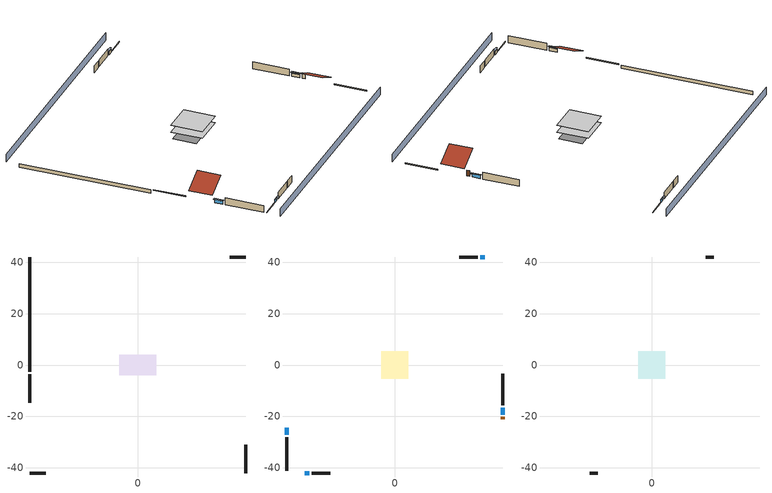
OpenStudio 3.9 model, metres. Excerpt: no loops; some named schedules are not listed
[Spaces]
crawlspace - vented 1
 floor foundation (Slab1 construction): -7.17,-3.98 -7.17,3.98 7.17,3.98 7.17,-3.98 z-0.91
 wall outside (RimJoist1 construction): -41.97,-3.55 -41.97,-14.58 z0.3:0.61
 wall outside (RimJoist2 construction): 41.97,41.97 35.85,41.97 z0.3:0.61
 wall outside (RimJoist3 construction): 41.97,-41.97 41.97,-30.94 z0.3:0.61
 wall outside (RimJoist4 construction): -41.97,-41.97 -35.85,-41.97 z0.3:0.61
 wall foundation (FoundationWall1 construction): -41.97,41.97 -41.97,-2.62 z-0.91:0.3
conditioned space 1
 floor to crawlspace - vented 1 (Floor1 construction): -5.34,-5.34 -5.34,5.34 5.34,5.34 5.34,-5.34 z0.3
 wall outside (Wall1 construction): -41.97,-28.01 -41.97,-41.04 z0.3:2.74
 wall outside (Wall2 construction): 32.35,41.97 25.1,41.97 z0.3:2.74
 wall outside (Wall3 construction): 41.97,-15.67 41.97,-3.4 z0.3:2.74
 wall outside (Wall4 construction): -32.35,-41.97 -25.1,-41.97 z0.3:2.74
 wall outside (AdiabaticWallConstruction): -41.97,-24.43 -41.97,-27.08 / 41.97,-19.25 41.97,-16.6 z0.3:1.49; 34.92,41.97 33.28,41.97 / -34.92,-41.97 -33.28,-41.97 z0.3:1.37
 wall outside (AdiabaticWallConstruction 1): 41.97,-21.1 41.97,-20.18 z0.3:2.34
 window (WindowConstruction): -41.97,-24.43 -41.97,-27.08 z0.3:1.49
 window (WindowConstruction 1): 34.92,41.97 33.28,41.97 z0.3:1.37
 window (WindowConstruction 2): 41.97,-19.25 41.97,-16.6 z0.3:1.49
 window (WindowConstruction 3): -34.92,-41.97 -33.28,-41.97 z0.3:1.37
 door (Door): 41.97,-21.09 41.97,-20.18 z0.3:2.34
attic - vented 1
 floor to conditioned space 1 (Floor2 construction Reversed): -5.34,-5.34 -5.34,5.34 5.34,5.34 5.34,-5.34 z2.74
 wall outside (Wall5 construction): 24.17,41.97 20.92,41.97 z0.3:2.74
 wall outside (Wall6 construction): -24.17,-41.97 -20.92,-41.97 z0.3:2.74
 roof outside (Roof1 construction): -41.97,-23.5,2.74 -34.83,-23.5,6.31 -34.83,-15.51,6.31 -41.97,-15.51,2.74
 roof outside (Roof2 construction): 41.97,-22.02,2.74 34.83,-22.02,6.31 34.83,-30.01,6.31 41.97,-30.01,2.74
shading: -41.97,-46.54 41.97,-46.54 / 41.97,46.54 -41.97,46.54 z0:2.74; -41.97,-27.38 -41.97,-24.12 -42.58,-24.12 -42.58,-27.38 z1.8; 32.97,41.97 35.22,41.97 35.22,42.58 32.97,42.58 z1.68; 41.97,-16.3 41.97,-19.56 42.58,-19.56 42.58,-16.3 z1.8; -32.97,-41.97 -35.22,-41.97 -35.22,-42.58 -32.97,-42.58 z1.68
[Site]
Portland Intl Arpt_OR: Latitude {deg}=45.59; Longitude {deg}=-122.6; Time Zone {hr}=-8; Elevation {m}=33; Terrain=Suburbs; Keep Site Location Information=Yes
[Site:GroundTemperature:Shallow]
10.2558, 8.96328, 8.85977, 9.47314, 11.9355, 14.3863, 16.5111, 17.8571, 17.9714, 16.8767, 14.8061, 12.4304
[Site:WaterMainsTemperature]
Calculation Method=Schedule; Temperature Schedule=mains temperature schedule
[Building]
Building 1
[Material] Roughness=Rough
Name | Thickness {m} | Conductivity {W/m-K} | Density {kg/m3} | Specific Heat {J/kg-K} | Thermal Absorptance | Solar Absorptance | Visible Absorptance
asphalt or fiberglass shingles | 0.00635 | 0.162714 | 1121.4 | 1465.45 | 0.9 | 0.85 | 0.85
roof rigid ins | 0.00281632 | 0.029427 | 32.04 | 1214.23 | 0.9 | 0.7 | 0.7
osb sheathing 0.5 in. | 0.0127 | 0.115458 | 512.64 | 1214.23 | 0.9 | 0.6 | 0.6
wood siding | 0.0254 | 0.102417 | 544.68 | 1172.36 | 0.9 | 0.85 | 0.85
osb sheathing 0.5 in. 1 | 0.0127 | 0.115458 | 512.64 | 1214.23 | 0.9 | 0.7 | 0.7
wall stud and cavity | 0.1397 | 0.550994 | 139.0536 | 1170.24 | 0.9 | 0.7 | 0.7
gypsum board | 0.0127 | 0.160291 | 801 | 837.4 | 0.9 | 0.6 | 0.6
wall stud and cavity 1 | 0.1397 | 0.727959 | 139.0536 | 1170.24 | 0.9 | 0.6 | 0.6
rim joist stud and cavity | 0.0508 | 0.178688 | 50.32683 | 1063.81 | 0.9 | 0.6 | 0.6
floor stud and cavity | 0.1397 | 0.923637 | 92.3553 | 1139.71 | 0.9 | 0.7 | 0.7
osb sheathing 0.75 in. | 0.01905 | 0.115458 | 512.64 | 1214.23 | 0.9 | 0.7 | 0.7
floor covering | 0.0127 | 0.0433444 | 54.468 | 1339.84 | 0.9 | 0.6 | 0.6
ceiling loosefill ins | 0.0846667 | 0.0480833 | 16.02 | 1046.75 | 0.9 | 0.7 | 0.7
ceiling stud and cavity | 0.1397 | 0.0920385 | 65.682 | 1177.47 | 0.9 | 0.7 | 0.7
concrete 8.0 in. | 0.2032 | 1.803125 | 2242.8 | 837.4 | 0.9 | 0.7 | 0.7
soil 0.5 in. | 0.0127 | 2.9427 | 1842.3 | 418.7 | 0.9 | 0.7 | 0.7
wood siding 1; wood siding 2 | 0.0254 | 0.102417 | 544.68 | 1172.36
wall rigid ins | 0.512978 | 0.029427 | 32.04 | 1214.23 | 0.9 | 0.7 | 0.7
wall stud and cavity 2 | 0.0889 | 0.380278 | 52.3479 | 1209.89 | 0.9 | 0.7 | 0.7
door material | 0.04445 | 0.0612267 | 512.64 | 1214.23 | 0.9 | 0.7 | 0.7
wall stud and cavity 3 | 0.0889 | 0.391764 | 83.0341 | 1211.67 | 0.9 | 0.7 | 0.7
furniture material conditioned space 1 | 0.1524 | 0.115458 | 640.8 | 1214.23 | 0.9 | 0.6 | 0.6
[Construction]
Roof1 construction; Roof2 construction: asphalt or fiberglass shingles, roof rigid ins, osb sheathing 0.5 in.
Wall1 construction; Wall2 construction; Wall3 construction; Wall4 construction: wood siding, osb sheathing 0.5 in. 1, wall stud and cavity, gypsum board
Wall5 construction; Wall6 construction: wood siding, osb sheathing 0.5 in. 1, wall stud and cavity 1
RimJoist1 construction; RimJoist2 construction; RimJoist3 construction; RimJoist4 construction: wood siding, rim joist stud and cavity
Floor1 construction: floor stud and cavity, osb sheathing 0.75 in., floor covering
Floor2 construction Reversed: gypsum board, ceiling stud and cavity, ceiling loosefill ins
FoundationWall1 construction: concrete 8.0 in.
Slab1 construction: soil 0.5 in.
WindowConstruction; WindowConstruction 1; WindowConstruction 2; WindowConstruction 3: WindowMaterial
AdiabaticWallConstruction: wood siding 1, wall rigid ins, wall stud and cavity 2, gypsum board
Door: door material
AdiabaticWallConstruction 1: wood siding 2, wall rigid ins, wall stud and cavity 2, gypsum board
PartitionWallConstruction: gypsum board, wall stud and cavity 3, gypsum board
furniture construction conditioned space 1: furniture material conditioned space 1
[WindowMaterial:SimpleGlazingSystem]
WindowMaterial: U-Factor {W/m2-K}=4.76952; Solar Heat Gain Coefficient=0.63
[ThermalZone] Multiplier=1; Use Ideal Air Loads=No
Name | Volume {m3} | Thermostat
conditioned space | 278.185 | conditioned space temperature setpoint
attic - vented | 90.8252
crawlspace - vented | 139.092
[Sizing:Zone] Zone Cooling Design Supply Air Temperature Input Method=SupplyAirTemperature; Zone Cooling Design Supply Air Temperature {C}=14; Zone Cooling Design Supply Air Temperature Difference {deltaC}=11.11; Zone Heating Design Supply Air Temperature Input Method=SupplyAirTemperature; Zone Heating Design Supply Air Temperature {C}=40; Zone Heating Design Supply Air Temperature Difference {deltaC}=11.11; Zone Cooling Design Supply Air Humidity Ratio {kg-H2O/kg-air}=0.0085; Zone Heating Design Supply Air Humidity Ratio {kg-H2O/kg-air}=0.008; Cooling Design Air Flow Method=DesignDay; Heating Design Air Flow Method=DesignDay; Account for Dedicated Outdoor Air System=No; Dedicated Outdoor Air System Control Strategy=NeutralSupplyAir; Dedicated Outdoor Air Low Setpoint Temperature for Design {C}=autosize; Dedicated Outdoor Air High Setpoint Temperature for Design {C}=autosize; Zone Load Sizing Method=Sensible Load Only No Latent Load; Zone Latent Cooling Design Supply Air Humidity Ratio Input Method=HumidityRatioDifference; Zone Cooling Design Supply Air Humidity Ratio Difference {kgWater/kgDryAir}=0.005; Zone Latent Heating Design Supply Air Humidity Ratio Input Method=HumidityRatioDifference; Zone Humidification Design Supply Air Humidity Ratio Difference {kgWater/kgDryAir}=0.005; Sizing Option=Coincident
attic - vented; crawlspace - vented
[Space]
Name | Thermal Zone | Volume {m3}
conditioned space 1 | conditioned space | 278.185
attic - vented 1 | attic - vented | 90.8252
crawlspace - vented 1 | crawlspace - vented | 139.092
[ThermostatSetpoint:DualSetpoint]
conditioned space temperature setpoint: Heating Setpoint Temperature Schedule=heating setpoint; Cooling Setpoint Temperature Schedule=cooling setpoint; Temperature Difference Between Cutout And Setpoint {deltaC}=0
[Foundation:Kiva]
Foundation Kiva 1: Initial Indoor Air Temperature {C}=8.69436; Wall Height Above Grade {m}=0.3048; Wall Depth Below Slab {m}=0.2032
[Foundation:Kiva:Settings]
Soil Conductivity {W/m-K}=2.9427; Soil Density {kg/m3}=1842.3; Soil Specific Heat {J/kg-K}=418.7; Ground Solar Absorptivity=0.9; Ground Thermal Absorptivity=0.9; Ground Surface Roughness {m}=0.03; Far-Field Width {m}=40; Deep-Ground Boundary Condition=ZeroFlux; Deep-Ground Depth {m}=40; Minimum Cell Dimension {m}=0.2; Maximum Cell Growth Coefficient=3; Simulation Timestep=Timestep
[SurfaceProperty:ExposedFoundationPerimeter]
Slab1: Exposed Perimeter Calculation Method=TotalExposedPerimeter; Total Exposed Perimeter {m}=44.59224
[SurfaceProperty:IncidentSolarMultiplier] Incident Solar Multiplier=1; Incident Solar Multiplier Schedule=trans schedule winter=0.85 summer=0.7
Window1; Window2; Window3; Window4
[InternalMass:Definition] Design Level Calculation Method=SurfaceArea
Name | Construction | Surface Area {m2}
partition wall mass | PartitionWallConstruction | 114.085
furniture mass conditioned space 1 | furniture construction conditioned space 1 | 45.63397
[InternalMass] Space or SpaceType=conditioned space 1; Multiplier=1
Name | Internal Mass Definition
partition wall mass | partition wall mass
furniture mass conditioned space 1 | furniture mass conditioned space 1
[EnergyManagementSystem:Sensor]
Name | Output Variable or Output Meter Index Key | Output Variable or Output Meter
water_heater_T_set | water heater setpoint | Schedule Value
out_pb_s |  | Site Outdoor Air Barometric Pressure
out_wt_s |  | Site Outdoor Air Humidity Ratio
site_vw_s |  | Site Wind Speed
cool_season | cooling season schedule | Schedule Value
natural_vent_s | natural vent schedule | Schedule Value
htg_sp_s; htg_sp_s_1 | heating setpoint | Schedule Value
clg_sp_s; clg_sp_s_1 | cooling setpoint | Schedule Value
mech_vent_range_fan_0_sch_s | mech vent range fan 0 schedule | Schedule Value
mech_vent_bath_fan_0_sch_s | mech vent bath fan 0 schedule | Schedule Value
clothes_dryer_exhaust_0_sch_s | clothes_dryer | Schedule Value
htg_load_cond |  | Heating:EnergyTransfer:Zone:CONDITIONED SPACE
clg_load_cond |  | Cooling:EnergyTransfer:Zone:CONDITIONED SPACE
s_conv | Floor1 | Surface Inside Face Convection Heat Gain Energy
s_ig | Floor1 | Surface Inside Face Internal Gains Radiation Heat Gain Energy
s_sol | Floor1 | Surface Inside Face Solar Radiation Heat Gain Energy
s_lgt | Floor1 | Surface Inside Face Lights Radiation Heat Gain Energy
s_surf | Floor1 | Surface Inside Face Net Surface Thermal Radiation Heat Gain Energy
s_conv_1 | Floor2 | Surface Inside Face Convection Heat Gain Energy
s_ig_1 | Floor2 | Surface Inside Face Internal Gains Radiation Heat Gain Energy
s_sol_1 | Floor2 | Surface Inside Face Solar Radiation Heat Gain Energy
s_lgt_1 | Floor2 | Surface Inside Face Lights Radiation Heat Gain Energy
s_surf_1 | Floor2 | Surface Inside Face Net Surface Thermal Radiation Heat Gain Energy
ss_sol | Door1 | Surface Inside Face Solar Radiation Heat Gain Energy
ss_lgt | Door1 | Surface Inside Face Lights Radiation Heat Gain Energy
ss_conv | Door1 | Surface Inside Face Convection Heat Gain Energy
ss_ig | Door1 | Surface Inside Face Internal Gains Radiation Heat Gain Energy
ss_surf | Door1 | Surface Inside Face Net Surface Thermal Radiation Heat Gain Energy
ss_conv_1 | Window1 | Surface Inside Face Convection Heat Gain Energy
ss_ig_1 | Window1 | Surface Inside Face Internal Gains Radiation Heat Gain Energy
ss_surf_1 | Window1 | Surface Inside Face Net Surface Thermal Radiation Heat Gain Energy
ss_trans_in | Window1 | Surface Window Transmitted Solar Radiation Rate
ss_back_out | Window1 | Surface Window Shortwave from Zone Back Out Window Heat Transfer Rate
ss_trans_out | Window1 | Surface Inside Face Initial Transmitted Diffuse Transmitted Out Window Solar Radiation Rate
ss_conv_2 | Window2 | Surface Inside Face Convection Heat Gain Energy
ss_ig_2 | Window2 | Surface Inside Face Internal Gains Radiation Heat Gain Energy
ss_surf_2 | Window2 | Surface Inside Face Net Surface Thermal Radiation Heat Gain Energy
ss_trans_in_1 | Window2 | Surface Window Transmitted Solar Radiation Rate
ss_back_out_1 | Window2 | Surface Window Shortwave from Zone Back Out Window Heat Transfer Rate
ss_trans_out_1 | Window2 | Surface Inside Face Initial Transmitted Diffuse Transmitted Out Window Solar Radiation Rate
ss_conv_3 | Window3 | Surface Inside Face Convection Heat Gain Energy
ss_ig_3 | Window3 | Surface Inside Face Internal Gains Radiation Heat Gain Energy
ss_surf_3 | Window3 | Surface Inside Face Net Surface Thermal Radiation Heat Gain Energy
ss_trans_in_2 | Window3 | Surface Window Transmitted Solar Radiation Rate
ss_back_out_2 | Window3 | Surface Window Shortwave from Zone Back Out Window Heat Transfer Rate
ss_trans_out_2 | Window3 | Surface Inside Face Initial Transmitted Diffuse Transmitted Out Window Solar Radiation Rate
ss_conv_4 | Window4 | Surface Inside Face Convection Heat Gain Energy
ss_ig_4 | Window4 | Surface Inside Face Internal Gains Radiation Heat Gain Energy
ss_surf_4 | Window4 | Surface Inside Face Net Surface Thermal Radiation Heat Gain Energy
ss_trans_in_3 | Window4 | Surface Window Transmitted Solar Radiation Rate
ss_back_out_3 | Window4 | Surface Window Shortwave from Zone Back Out Window Heat Transfer Rate
ss_trans_out_3 | Window4 | Surface Inside Face Initial Transmitted Diffuse Transmitted Out Window Solar Radiation Rate
s_conv_2 | Wall1 | Surface Inside Face Convection Heat Gain Energy
s_ig_2 | Wall1 | Surface Inside Face Internal Gains Radiation Heat Gain Energy
s_sol_2 | Wall1 | Surface Inside Face Solar Radiation Heat Gain Energy
s_lgt_2 | Wall1 | Surface Inside Face Lights Radiation Heat Gain Energy
s_surf_2 | Wall1 | Surface Inside Face Net Surface Thermal Radiation Heat Gain Energy
s_conv_3 | Wall2 | Surface Inside Face Convection Heat Gain Energy
s_ig_3 | Wall2 | Surface Inside Face Internal Gains Radiation Heat Gain Energy
s_sol_3 | Wall2 | Surface Inside Face Solar Radiation Heat Gain Energy
s_lgt_3 | Wall2 | Surface Inside Face Lights Radiation Heat Gain Energy
s_surf_3 | Wall2 | Surface Inside Face Net Surface Thermal Radiation Heat Gain Energy
s_conv_4 | Wall3 | Surface Inside Face Convection Heat Gain Energy
s_ig_4 | Wall3 | Surface Inside Face Internal Gains Radiation Heat Gain Energy
s_sol_4 | Wall3 | Surface Inside Face Solar Radiation Heat Gain Energy
s_lgt_4 | Wall3 | Surface Inside Face Lights Radiation Heat Gain Energy
s_surf_4 | Wall3 | Surface Inside Face Net Surface Thermal Radiation Heat Gain Energy
s_conv_5 | Wall4 | Surface Inside Face Convection Heat Gain Energy
s_ig_5 | Wall4 | Surface Inside Face Internal Gains Radiation Heat Gain Energy
s_sol_5 | Wall4 | Surface Inside Face Solar Radiation Heat Gain Energy
s_lgt_5 | Wall4 | Surface Inside Face Lights Radiation Heat Gain Energy
s_surf_5 | Wall4 | Surface Inside Face Net Surface Thermal Radiation Heat Gain Energy
im_conv | furniture mass conditioned space 1 | Surface Inside Face Convection Heat Gain Energy
im_ig | furniture mass conditioned space 1 | Surface Inside Face Internal Gains Radiation Heat Gain Energy
im_sol | furniture mass conditioned space 1 | Surface Inside Face Solar Radiation Heat Gain Energy
im_lgt | furniture mass conditioned space 1 | Surface Inside Face Lights Radiation Heat Gain Energy
im_surf | furniture mass conditioned space 1 | Surface Inside Face Net Surface Thermal Radiation Heat Gain Energy
im_conv_1 | partition wall mass | Surface Inside Face Convection Heat Gain Energy
im_ig_1 | partition wall mass | Surface Inside Face Internal Gains Radiation Heat Gain Energy
im_sol_1 | partition wall mass | Surface Inside Face Solar Radiation Heat Gain Energy
im_lgt_1 | partition wall mass | Surface Inside Face Lights Radiation Heat Gain Energy
im_surf_1 | partition wall mass | Surface Inside Face Net Surface Thermal Radiation Heat Gain Energy
airflow_gain | infil flow | Infiltration Sensible Heat Gain Energy
airflow_loss | infil flow | Infiltration Sensible Heat Loss Energy
airflow_gain_1 | natural vent flow | Infiltration Sensible Heat Gain Energy
airflow_loss_1 | natural vent flow | Infiltration Sensible Heat Loss Energy
airflow_gain_2 | whole house fan flow | Infiltration Sensible Heat Gain Energy
airflow_loss_2 | whole house fan flow | Infiltration Sensible Heat Loss Energy
mv_conv | mech vent bath fan 0 | Electric Equipment Convective Heating Energy
mv_rad | mech vent bath fan 0 | Electric Equipment Radiant Heating Energy
mv_conv_1 | mech vent house fan | Electric Equipment Convective Heating Energy
mv_rad_1 | mech vent house fan | Electric Equipment Radiant Heating Energy
mv_conv_2 | mech vent house fan cfis | Electric Equipment Convective Heating Energy
mv_rad_2 | mech vent house fan cfis | Electric Equipment Radiant Heating Energy
mv_conv_3 | mech vent range fan 0 | Electric Equipment Convective Heating Energy
mv_rad_3 | mech vent range fan 0 | Electric Equipment Radiant Heating Energy
mv_conv_4 | mech vent house fan latent load | Other Equipment Convective Heating Energy
mv_rad_4 | mech vent house fan latent load | Other Equipment Radiant Heating Energy
mv_conv_5 | mech vent house fan sensible load | Other Equipment Convective Heating Energy
mv_rad_5 | mech vent house fan sensible load | Other Equipment Radiant Heating Energy
ig_lgt_conv | interior lighting | Lights Convective Heating Energy
ig_lgt_rad | interior lighting | Lights Radiant Heating Energy
ig_lgt_vis | interior lighting | Lights Visible Radiation Heating Energy
ig_ee_conv | ceiling fan | Electric Equipment Convective Heating Energy
ig_ee_rad | ceiling fan | Electric Equipment Radiant Heating Energy
ig_ee_conv_1 | clothes dryer | Electric Equipment Convective Heating Energy
ig_ee_rad_1 | clothes dryer | Electric Equipment Radiant Heating Energy
ig_ee_conv_2 | clothes washer | Electric Equipment Convective Heating Energy
ig_ee_rad_2 | clothes washer | Electric Equipment Radiant Heating Energy
ig_ee_conv_3 | cooking range | Electric Equipment Convective Heating Energy
ig_ee_rad_3 | cooking range | Electric Equipment Radiant Heating Energy
ig_ee_conv_4 | dishwasher | Electric Equipment Convective Heating Energy
ig_ee_rad_4 | dishwasher | Electric Equipment Radiant Heating Energy
ig_ee_conv_5 | freezer | Electric Equipment Convective Heating Energy
ig_ee_rad_5 | freezer | Electric Equipment Radiant Heating Energy
ig_ee_conv_6 | fridge | Electric Equipment Convective Heating Energy
ig_ee_rad_6 | fridge | Electric Equipment Radiant Heating Energy
ig_ee_conv_7 | misc plug loads | Electric Equipment Convective Heating Energy
ig_ee_rad_7 | misc plug loads | Electric Equipment Radiant Heating Energy
ig_ee_conv_8 | misc tv | Electric Equipment Convective Heating Energy
ig_ee_rad_8 | misc tv | Electric Equipment Radiant Heating Energy
ig_ee_conv_9 | whole house fan | Electric Equipment Convective Heating Energy
ig_ee_rad_9 | whole house fan | Electric Equipment Radiant Heating Energy
ig_oe_conv | clothes dryer 1 | Other Equipment Convective Heating Energy
ig_oe_rad | clothes dryer 1 | Other Equipment Radiant Heating Energy
ig_oe_conv_1 | cooking range 1 | Other Equipment Convective Heating Energy
ig_oe_rad_1 | cooking range 1 | Other Equipment Radiant Heating Energy
ig_oe_conv_2 | general water use latent | Other Equipment Convective Heating Energy
ig_oe_rad_2 | general water use latent | Other Equipment Radiant Heating Energy
ig_oe_conv_3 | general water use sensible | Other Equipment Convective Heating Energy
ig_oe_rad_3 | general water use sensible | Other Equipment Radiant Heating Energy
ig_oe_conv_4 | water heater energy adjustment1 | Other Equipment Convective Heating Energy
ig_oe_rad_4 | water heater energy adjustment1 | Other Equipment Radiant Heating Energy
ig_oe_conv_5 | water heater lat | Other Equipment Convective Heating Energy
ig_oe_rad_5 | water heater lat | Other Equipment Radiant Heating Energy
ig_oe_conv_6 | water heater sens | Other Equipment Convective Heating Energy
ig_oe_rad_6 | water heater sens | Other Equipment Radiant Heating Energy
ig_ppl_conv | occupants | People Convective Heating Energy
ig_ppl_rad | occupants | People Radiant Heating Energy
[EnergyManagementSystem:Program]
room_ac_supply_fan_disaggregate_program: Set room_ac_supply_fan_clg = 0; If room_ac_clg_coil_s > 0; Set room_ac_supply_fan_clg = room_ac_supply_fan_s; EndIf
water_heater_InletAir: Set water_heater_Tamb_act = water_heater_amb_temp; Set water_heater_RHamb_act = 0; Set water_heater_RHamb_act = water_heater_RHamb_act + (water_heater_amb_rh / 100) / 1; Set water_heater_sens_act = (0 - water_heater_sens_cool - (water_heater_tl + water_heater_fan_pwr)) / 1; Set water_heater_lat_act = (0 - water_heater_lat_cool) / 1
water_heater_Control: Set water_heater_HPWHSchedOverride = water_heater_T_set; If (water_heater_amb_temp<5.56) || (water_heater_amb_temp>48.89); Set water_heater_UESchedOverride = water_heater_T_set; Set water_heater_LESchedOverride = water_heater_T_set; Else; Set water_heater_UESchedOverride = water_heater_T_set - 9.0; Set water_heater_LESchedOverride = 0; EndIf
[ElectricEquipment:Definition] Design Level Calculation Method=EquipmentLevel
Name | Design Level {W} | Fraction Latent | Fraction Radiant | Fraction Lost
ceiling fan | 19.4057 | 0 | 0.558 | 0
clothes washer | 585.717 | 0.03 | 0.162 | 0.7
clothes dryer | 5329.44 | 0.015 | 0.081 | 0.85
dishwasher | 585.147 | 0.3 | 0.18 | 0.4
fridge | 49.4292 | 0 | 0.6 | 0
freezer | 194.914 | 0 | 0.6 | 0
cooking range | 125.685 | 0.16 | 0.384 | 0.2
misc tv | 294.352 | 0 | 0.6 | 0
misc plug loads | 246.365 | 0.021 | 0.558 | 0.049
whole house fan; mech vent house fan | 0 | 0 | 0 | 1
mech vent house fan cfis | 0 | 0 | 0 | 0
mech vent range fan 0; mech vent bath fan 0 | 30 | 0 | 0 | 1
[ElectricEquipment] Space or SpaceType=conditioned space 1
Name | Electric Equipment Definition | Schedule
ceiling fan | ceiling fan | ceiling_fan
clothes washer | clothes washer | clothes_washer
clothes dryer | clothes dryer | clothes_dryer
dishwasher | dishwasher | dishwasher
fridge | fridge | fridge schedule
freezer | freezer | freezer schedule
cooking range | cooking range | cooking_range
misc tv | misc tv | plug_loads_tv
misc plug loads | misc plug loads | plug_loads_other
whole house fan | whole house fan | Always On Discrete
mech vent house fan | mech vent house fan | mech vent house fan schedule
mech vent house fan cfis | mech vent house fan cfis | mech vent house fan cfis schedule
mech vent range fan 0 | mech vent range fan 0 | mech vent range fan 0 schedule
mech vent bath fan 0 | mech vent bath fan 0 | mech vent bath fan 0 schedule
[OtherEquipment:Definition] Design Level Calculation Method=EquipmentLevel
Name | Design Level {W} | Fraction Latent | Fraction Radiant | Fraction Lost
water heater sens; mech vent house fan sensible load | 0 | 0 | 0 | 0
water heater lat; mech vent house fan latent load | 0 | 1 | 0 | 0
water heater energy adjustment1 | 0.01 | 0 | 0 | 1
clothes dryer 2 | 0 | 0.015 | 0.081 | 0.85
cooking range 2 | 3683.47 | 0.16 | 0.384 | 0.2
general water use sensible | -25.2881 | 0 | 0.6 | 0
general water use latent | 25.6591 | 1 | 0 | 0
[OtherEquipment] Space or SpaceType=conditioned space 1
Name | Other Equipment Definition | Schedule | Fuel Type
water heater sens | water heater sens | Always On Discrete
water heater lat | water heater lat | Always On Discrete
water heater energy adjustment1 | water heater energy adjustment1 | Always On Discrete | Electricity
clothes dryer 1 | clothes dryer 2 | clothes_dryer | Electricity
cooking range 1 | cooking range 2 | cooking_range | NaturalGas
general water use sensible | general water use sensible | general water use schedule
general water use latent | general water use latent | general water use schedule
mech vent house fan sensible load | mech vent house fan sensible load | Always On Discrete
mech vent house fan latent load | mech vent house fan latent load | Always On Discrete
[WaterUse:Equipment:Definition]
Name | Peak Flow Rate {m3/s}
clothes washer | 1.08479e-05
dishwasher | 8.78669e-06
[Lights:Definition]
interior lighting: Design Level Calculation Method=LightingLevel; Lighting Level {W}=163.529; Fraction Radiant=0.6; Fraction Visible=0.2; Return Air Fraction=0
[Lights]
interior lighting: Lights Definition=interior lighting; Space or SpaceType=conditioned space 1; Schedule=lighting_interior; Fraction Replaceable=1
[Exterior:Lights:Definition]
exterior lighting: Design Level {W}=6.19068
[Exterior:Lights]
exterior lighting: Exterior Lights Definition=exterior lighting; Schedule=exterior lighting schedule
[People:Definition]
occupants: Number of People Calculation Method=People; Number of People {people}=1; Fraction Radiant=0.314171; Sensible Heat Fraction=0.56303; Carbon Dioxide Generation Rate {m3/s-W}=0; Enable ASHRAE 55 Comfort Warnings=No; Mean Radiant Temperature Calculation Type=EnclosureAveraged
[People]
occupants: People Definition=occupants; Space or SpaceType=conditioned space 1; Number of People Schedule=occupants; Activity Level Schedule=occupants activity schedule; Multiplier=1
[SpaceInfiltration:DesignFlowRate] Schedule=Always On Discrete
Name | Space or SpaceType | Design Flow Rate Calculation Method | Design Flow Rate {m3/s} | Air Changes per Hour {1/hr} | Constant Term Coefficient | Temperature Term Coefficient | Velocity Term Coefficient | Velocity Squared Term Coefficient
natural vent flow; whole house fan flow; infil flow | conditioned space 1 | Flow/Space | 0
infil crawlspace - vented 1 | crawlspace - vented 1 | AirChanges/Hour |  | 2.6013 | 1 | 0 | 0 | 0
[ZoneMixing]
whole house fan mix: Zone or Space=attic - vented; Schedule=Always On Continuous; Design Flow Rate Calculation Method=Flow/Zone; Design Flow Rate {m3/s}=0; Source Zone or Space=conditioned space
[SpaceInfiltration:EffectiveLeakageArea]
infil attic - vented 1: Space or SpaceType=attic - vented 1; Schedule=Always On Discrete; Effective Air Leakage Area {cm2}=3802.45; Stack Coefficient=0.000166082; Wind Coefficient=3.54531e-05
